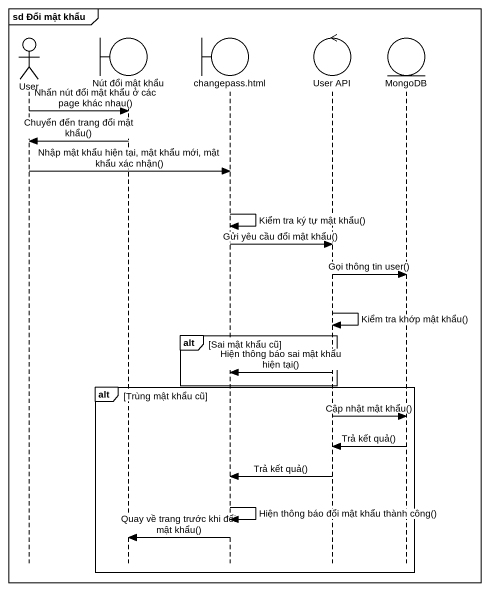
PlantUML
@startuml
mainframe sd Đổi mật khẩu
hide footbox
actor User
boundary "Nút đổi mật khẩu" as Nút_đổi_mật_khẩu
boundary "changepass.html" as changepass_html
control "User API" as User_API
entity MongoDB

User -> Nút_đổi_mật_khẩu : Nhấn nút đổi mật khẩu ở các page khác nhau()
Nút_đổi_mật_khẩu -> User : Chuyển đến trang đổi mật khẩu()
User -> changepass_html : Nhập mật khẩu hiện tại, mật khẩu mới, mật khẩu xác nhận()
changepass_html -> changepass_html : Kiểm tra ký tự mật khẩu()
changepass_html -> User_API : Gửi yêu cầu đổi mật khẩu()
User_API -> MongoDB : Gọi thông tin user()
User_API -> User_API : Kiểm tra khớp mật khẩu()
alt Sai mật khẩu cũ
  User_API -> changepass_html : Hiện thông báo sai mật khẩu hiện tại()
end
alt Trùng mật khẩu cũ
  User_API -> MongoDB : Cập nhật mật khẩu()
  MongoDB -> User_API : Trả kết quả()
  User_API -> changepass_html : Trả kết quả()
  changepass_html -> changepass_html : Hiện thông báo đổi mật khẩu thành công()
  changepass_html -> Nút_đổi_mật_khẩu : Quay về trang trước khi đổi mật khẩu()
end
@enduml
